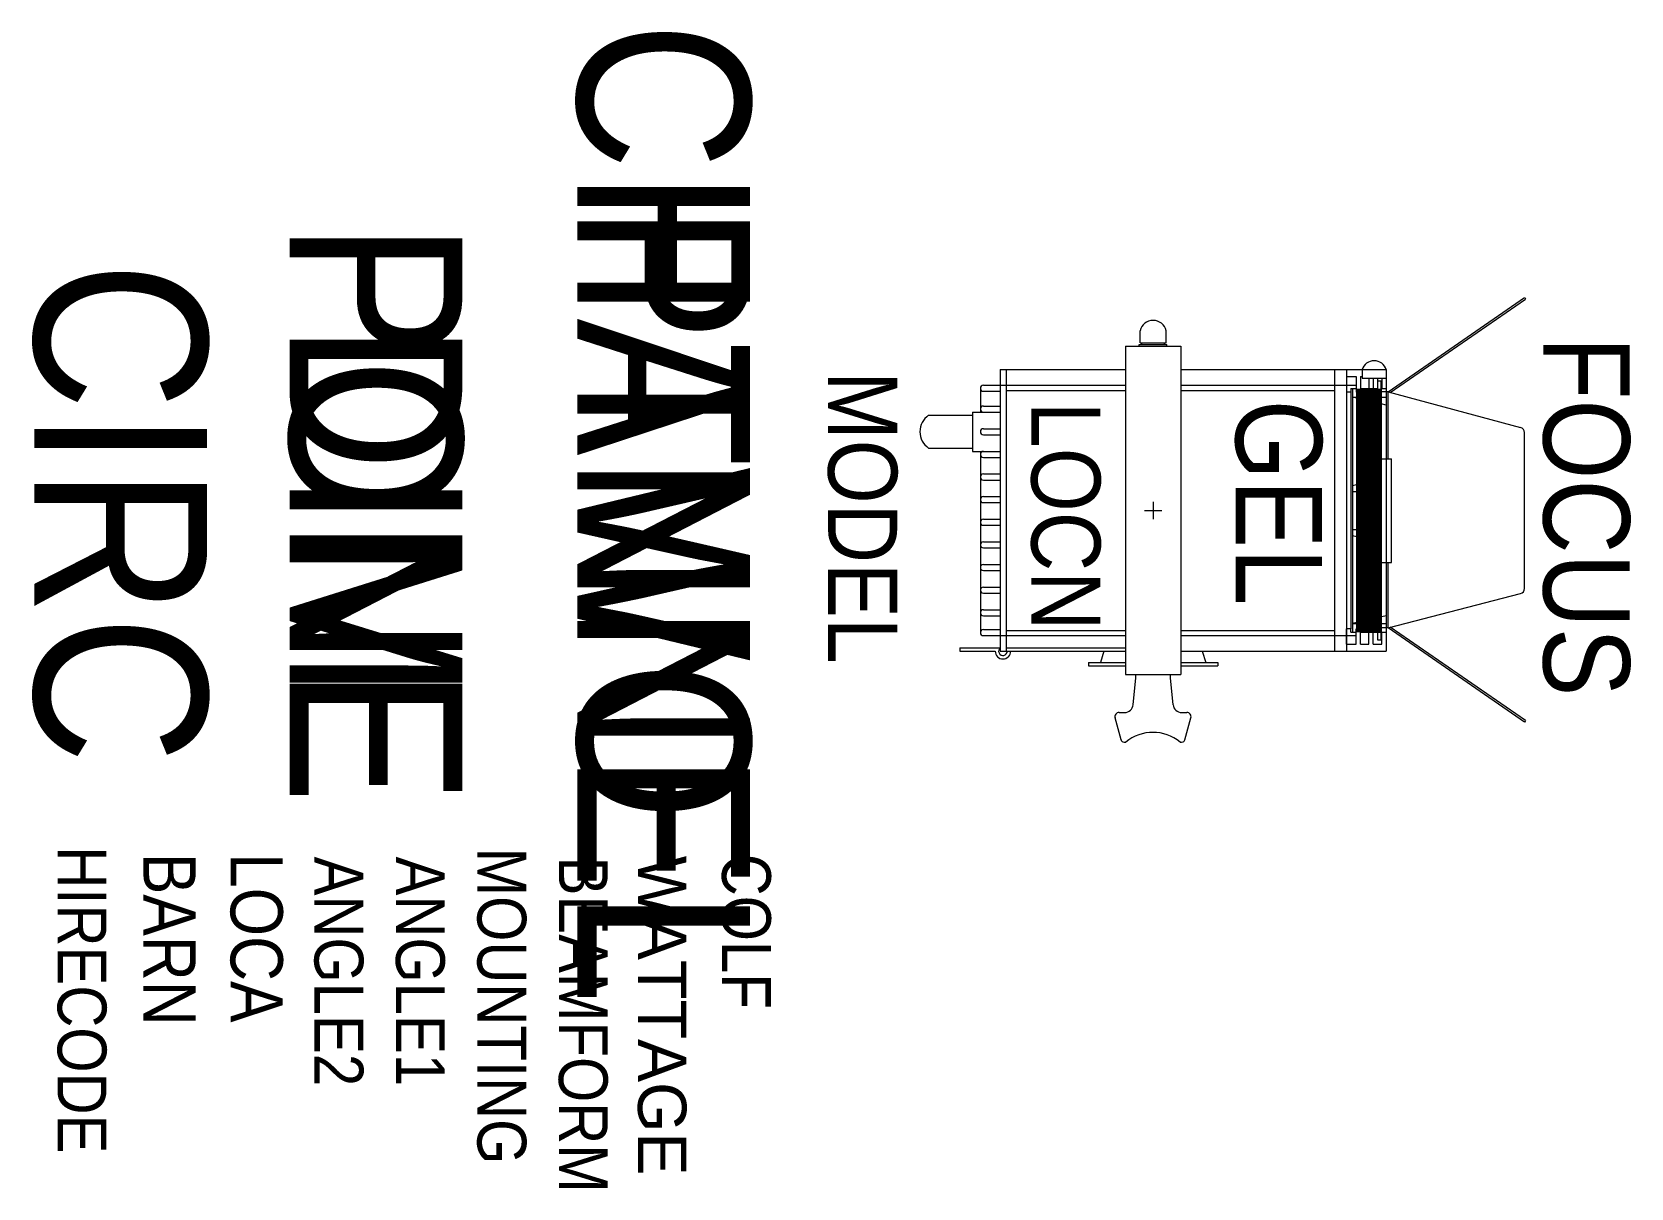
# Model space of a CAD drawing. Extents: x -1959 to -1033, y -1214 to -545.
import ezdxf
from ezdxf.enums import TextEntityAlignment as Align

# ---------------------------------------------------------------- set-up
doc = ezdxf.new("R2010")
doc.units = 0
doc.header["$MEASUREMENT"] = 0
doc.layers.get('0').update_dxf_attribs({"linetype": 'CONTINUOUS'})
for name, color, linetype in [('CHANNEL', 3, 'CONTINUOUS'), ('CIRC', 6, 'CONTINUOUS'), ('DIMMER', 4, 'CONTINUOUS'), ('FOCUS', 2, 'CONTINUOUS'), ('GEL', 1, 'CONTINUOUS'), ('LANTERNS', 4, 'CONTINUOUS'), ('LOCATION', 7, 'CONTINUOUS'), ('MODEL', 6, 'CONTINUOUS'), ('PATCH', 5, 'CONTINUOUS'), ('PATCH2', 5, 'CONTINUOUS')]:
    doc.layers.add(name, color=color, linetype=linetype)

msp = doc.modelspace()

# ---------------------------------------------------------------- linework, layer by layer
for p, q in [((-1173.63, -753.3), (-1094.63, -698.7)), ((-1172.37, -753.64), (-1094.07, -699.52)), ((-1094.49, -698.55), (-1093.98, -699.4)), ((-1317.17, -724.88), (-1317.17, -717.88)), ((-1302.17, -724.88), (-1302.17, -717.88)), ((-1325.67, -726.88), (-1325.67, -916.88)), ((-1325.67, -726.88), (-1293.67, -726.88)), ((-1317.67, -725.88), (-1301.67, -725.88)), ((-1317.67, -726.88), (-1317.67, -725.88)), ((-1317.67, -726.88), (-1301.67, -726.88)), ((-1317.17, -724.88), (-1302.17, -724.88)), ((-1316.17, -725.88), (-1316.17, -724.88)), ((-1303.17, -725.88), (-1303.17, -724.88)), ((-1301.67, -726.88), (-1301.67, -725.88)), ((-1293.67, -726.88), (-1293.67, -916.88)), ((-1398.17, -740.38), (-1398.17, -903.38)), ((-1398.17, -740.38), (-1325.67, -740.38)), ((-1394.67, -740.38), (-1394.67, -903.38)), ((-1293.67, -740.38), (-1174.67, -740.38)), ((-1204.67, -740.38), (-1204.67, -903.38)), ((-1197.67, -740.38), (-1197.67, -903.38)), ((-1188.67, -740.38), (-1188.67, -745.38)), ((-1174.67, -740.38), (-1174.67, -903.38)), ((-1407.92, -749.38), (-1325.67, -749.38)), ((-1293.67, -749.38), (-1197.67, -749.38)), ((-1197.67, -744.38), (-1192.17, -744.38)), ((-1197.67, -744.38), (-1197.67, -753.38)), ((-1197.67, -749.38), (-1192.17, -749.38)), ((-1192.17, -744.38), (-1192.17, -753.38)), ((-1189.67, -744.38), (-1189.67, -753.38)), ((-1189.67, -744.38), (-1188.67, -744.38)), ((-1188.67, -745.38), (-1174.67, -745.38)), ((-1184.67, -745.38), (-1184.67, -751.38)), ((-1182.17, -745.38), (-1182.17, -751.38)), ((-1179.67, -745.38), (-1179.67, -751.38)), ((-1179.63, -896.99), (-1179.63, -746.99)), ((-1177.63, -746.99), (-1179.63, -746.99)), ((-1177.63, -896.99), (-1177.63, -746.99)), ((-1177.17, -745.38), (-1177.17, -751.38)), ((-1409.67, -751.13), (-1409.67, -764.98)), ((-1407.92, -752.88), (-1398.17, -752.88)), ((-1394.67, -752.38), (-1325.67, -752.38)), ((-1394.67, -752.38), (-1325.67, -752.38)), ((-1394.67, -752.38), (-1394.67, -883.38)), ((-1325.67, -752.38), (-1325.67, -883.38)), ((-1293.67, -752.38), (-1204.67, -752.38)), ((-1293.67, -752.38), (-1204.67, -752.38)), ((-1293.67, -752.38), (-1293.67, -883.38)), ((-1204.67, -752.38), (-1204.67, -883.38)), ((-1195.17, -753.38), (-1197.67, -753.38)), ((-1195.17, -751.38), (-1192.17, -751.38)), ((-1195.17, -751.38), (-1195.17, -753.38)), ((-1195.17, -753.38), (-1195.17, -890.38)), ((-1194.17, -751.38), (-1194.17, -892.38)), ((-1179.63, -759.73), (-1194.17, -756.38)), ((-1194.17, -756.38), (-1179.63, -756.38)), ((-1192.17, -753.38), (-1189.67, -753.38)), ((-1189.67, -751.38), (-1179.63, -751.38)), ((-1177.63, -751.38), (-1174.67, -751.38)), ((-1173.63, -753.3), (-1177.63, -753.3)), ((-1177.63, -756.38), (-1174.67, -756.38)), ((-1173.63, -753.3), (-1096.86, -773.89)), ((-1173.63, -791.99), (-1173.63, -753.3)), ((-1439.67, -766.83), (-1414.17, -766.83)), ((-1414.17, -764.98), (-1398.17, -764.98)), ((-1414.17, -764.98), (-1414.17, -787.68)), ((-1407.92, -761.48), (-1398.17, -761.48)), ((-1174.67, -760.88), (-1177.63, -760.19)), ((-1407.92, -774.58), (-1398.17, -774.58)), ((-1094.63, -867.16), (-1094.63, -776.79)), ((-1439.67, -785.83), (-1414.17, -785.83)), ((-1407.92, -778.08), (-1398.17, -778.08)), ((-1414.17, -787.68), (-1398.17, -787.68)), ((-1409.67, -787.68), (-1409.67, -892.63)), ((-1407.92, -791.18), (-1398.17, -791.18)), ((-1177.63, -791.99), (-1171.63, -791.99)), ((-1171.63, -851.99), (-1171.63, -791.99)), ((-1407.92, -800.78), (-1398.17, -800.78)), ((-1407.92, -804.28), (-1398.17, -804.28)), ((-1194.17, -807.38), (-1179.63, -804.03)), ((-1407.92, -813.88), (-1398.17, -813.88)), ((-1194.17, -810.88), (-1179.63, -810.88)), ((-1407.92, -817.38), (-1398.17, -817.38)), ((-1314.67, -821.88), (-1304.67, -821.88)), ((-1309.67, -816.88), (-1309.67, -826.88)), ((-1407.92, -826.98), (-1398.17, -826.98)), ((-1407.92, -830.48), (-1398.17, -830.48)), ((-1194.17, -832.88), (-1179.63, -832.88)), ((-1407.92, -840.08), (-1398.17, -840.08)), ((-1194.17, -836.38), (-1179.63, -839.73)), ((-1407.92, -843.58), (-1398.17, -843.58)), ((-1407.92, -853.18), (-1398.17, -853.18)), ((-1407.92, -856.68), (-1398.17, -856.68)), ((-1177.63, -851.99), (-1171.63, -851.99)), ((-1173.63, -889.79), (-1173.63, -851.99)), ((-1407.92, -866.28), (-1398.17, -866.28)), ((-1407.92, -869.78), (-1398.17, -869.78)), ((-1173.63, -889.79), (-1096.89, -870.06)), ((-1407.92, -879.38), (-1398.17, -879.38)), ((-1407.92, -882.88), (-1398.17, -882.88)), ((-1174.67, -882.88), (-1194.17, -887.38)), ((-1194.17, -887.38), (-1174.67, -887.38)), ((-1407.92, -890.88), (-1398.17, -890.88)), ((-1407.92, -894.38), (-1325.67, -894.38)), ((-1394.67, -891.38), (-1325.67, -891.38)), ((-1293.67, -891.38), (-1204.67, -891.38)), ((-1293.67, -894.38), (-1197.67, -894.38)), ((-1195.17, -890.38), (-1197.67, -890.38)), ((-1197.67, -899.38), (-1197.67, -890.38)), ((-1197.67, -894.38), (-1192.17, -894.38)), ((-1195.17, -892.38), (-1195.17, -890.38)), ((-1195.17, -892.38), (-1192.17, -892.38)), ((-1192.17, -899.38), (-1192.17, -890.38)), ((-1192.17, -890.38), (-1189.67, -890.38)), ((-1189.67, -899.38), (-1189.67, -890.38)), ((-1189.67, -892.38), (-1174.67, -892.38)), ((-1184.67, -899.38), (-1184.67, -892.38)), ((-1182.17, -899.38), (-1182.17, -892.38)), ((-1177.63, -896.99), (-1179.63, -896.99)), ((-1173.63, -889.79), (-1177.63, -889.79)), ((-1177.17, -899.38), (-1177.17, -892.38)), ((-1094.63, -944.39), (-1173.63, -889.79)), ((-1094.07, -943.57), (-1172.35, -889.46)), ((-1421.67, -901.38), (-1398.17, -901.38)), ((-1421.67, -901.38), (-1421.67, -903.38)), ((-1421.67, -903.38), (-1401.12, -903.38)), ((-1398.17, -903.38), (-1325.67, -903.38)), ((-1394.67, -901.38), (-1325.67, -901.38)), ((-1338.17, -903.38), (-1340.17, -909.88)), ((-1293.67, -903.38), (-1174.67, -903.38)), ((-1281.17, -903.38), (-1279.17, -909.88)), ((-1197.67, -899.38), (-1192.17, -899.38)), ((-1189.67, -899.38), (-1184.67, -899.38)), ((-1182.17, -899.38), (-1177.17, -899.38)), ((-1347.17, -909.88), (-1325.67, -909.88)), ((-1347.17, -909.88), (-1347.17, -911.88)), ((-1347.17, -911.88), (-1325.67, -911.88)), ((-1293.67, -909.88), (-1272.17, -909.88)), ((-1293.67, -911.88), (-1272.17, -911.88)), ((-1272.17, -909.88), (-1272.17, -911.88)), ((-1325.67, -916.88), (-1293.67, -916.88)), ((-1321.22, -934.38), (-1319.67, -918.88)), ((-1319.67, -916.88), (-1299.67, -916.88)), ((-1319.67, -918.88), (-1319.67, -916.88)), ((-1299.67, -918.88), (-1299.67, -916.88)), ((-1298.12, -934.38), (-1299.67, -918.88)), ((-1328.24, -954.66), (-1331.74, -942.05)), ((-1329.33, -938.88), (-1326.19, -938.88)), ((-1293.14, -938.88), (-1290.19, -938.88)), ((-1291.28, -954.66), (-1287.78, -942.05)), ((-1094.04, -943.59), (-1094.58, -944.39))]:
    msp.add_line(p, q)
at = {"const_width": 15}
msp.add_lwpolyline([(-1184.65, -751.38), (-1184.65, -892.38)], dxfattribs=at)
for centre, radius, start, end in [((-1309.67, -719.54), 7.68, 12.5048, 167.4952), ((-1181.67, -742.56), 7.33, 17.30655, 162.69344), ((-1407.92, -751.13), 1.75, 90, 270), ((-1433.25, -776.33), 11.47, 124.04935, 235.95065), ((-1407.92, -763.23), 1.75, 90, 270), ((-1407.92, -776.33), 1.75, 90, 270), ((-1097.63, -776.79), 3, 0, 74.98578), ((-1407.92, -789.43), 1.75, 90, 270), ((-1407.92, -802.53), 1.75, 90, 270), ((-1407.92, -815.63), 1.75, 90, 270), ((-1407.92, -828.73), 1.75, 90, 270), ((-1407.92, -841.83), 1.75, 90, 270), ((-1407.92, -854.93), 1.75, 90, 270), ((-1407.92, -868.03), 1.75, 90, 270), ((-1097.63, -867.16), 3, 284.41675, 0), ((-1407.92, -881.13), 1.75, 90, 270), ((-1407.92, -892.63), 1.75, 90, 270), ((-1396.62, -903.38), 4.5, 180, 0), ((-1396.62, -903.38), 2.5, 126.8699, 0), ((-1326.19, -933.88), 5, 270, 354.28941), ((-1293.14, -933.88), 5, 185.71059, 270), ((-1329.33, -941.38), 2.5, 90, 195.52411), ((-1290.19, -941.38), 2.5, 344.47589, 90), ((-1309.76, -975.52), 25.12, 51.08068, 128.91932), ((-1326.31, -954.13), 2, 195.52411, 292.58792), ((-1293.21, -954.13), 2, 247.41208, 344.47589)]:
    msp.add_arc(centre, radius, start, end)
msp.add_point((-1309.67, -821.88))

# ---------------------------------------------------------------- texts
at = {"layer": 'CHANNEL', "width": 0.89}
msp.add_attdef('CHANNEL', text='', height=100, rotation=270, dxfattribs=at).set_placement((-1643, -823.21), align=Align.CENTER)
at = {"layer": 'CIRC', "width": 0.89}
msp.add_attdef('CIRC', text='', height=100, rotation=270, dxfattribs=at).set_placement((-1957.45, -823.21), align=Align.CENTER)
at = {"layer": 'DIMMER', "width": 0.89}
msp.add_attdef('DIM', text='', height=100, rotation=270, dxfattribs=at).set_placement((-1809.67, -822.35), align=Align.CENTER)
at = {"layer": 'FOCUS', "color": 30, "width": 0.89}
msp.add_attdef('FOCUS', text='', height=50, rotation=270, dxfattribs=at).set_placement((-1083.68, -825.39), align=Align.CENTER)
at = {"layer": 'GEL', "width": 0.89}
msp.add_attdef('GEL', text='', height=50, rotation=270, dxfattribs=at).set_placement((-1261.88, -817.26), align=Align.CENTER)
at = {"layer": 'LANTERNS', "color": 0, "width": 0.89, "flags": 1}
for tag, p, s, height in [('HIRECODE', (-1944.04, -1016.37), '', 28.3), ('BARN', (-1894.32, -1020.16), '1', 30.26), ('LOCA', (-1843.89, -1020.3), '', 30.26), ('ANGLE2', (-1795.31, -1022.33), '55', 28.305), ('ANGLE1', (-1748.14, -1022.33), '7.5', 28.305), ('MOUNTING', (-1700.96, -1017.13), 'STANDARD HOOK CLAMP', 28.3047), ('BEAMFORM', (-1653.79, -1022.33), 'C', 28.3), ('COLF', (-1559.33, -1020.65), 'N', 28.3)]:
    msp.add_attdef(tag, p, s, height=height, rotation=270, dxfattribs=at)
at = {"layer": 'LANTERNS', "color": 0, "flags": 1}
msp.add_attdef('WATTAGE', (-1607.97, -1021.86), '650', height=28, rotation=270, dxfattribs=at)
at = {"layer": 'LOCATION', "width": 0.89}
msp.add_attdef('LOCN', text='', height=40, rotation=270, dxfattribs=at).set_placement((-1380.19, -825.29), align=Align.CENTER)
at = {"layer": 'MODEL', "width": 0.89}
msp.add_attdef('MODEL', text='Pre PC', height=40, rotation=270, dxfattribs=at).set_placement((-1497.84, -825.92), align=Align.CENTER)
at = {"layer": 'PATCH', "width": 0.89}
msp.add_attdef('PONE', text='', height=100, rotation=270, dxfattribs=at).set_placement((-1809.67, -823.21), align=Align.CENTER)
at = {"layer": 'PATCH2', "width": 0.89}
msp.add_attdef('PTWO', text='', height=100, rotation=270, dxfattribs=at).set_placement((-1643, -823.21), align=Align.CENTER)

doc.saveas('drawing.dxf')
